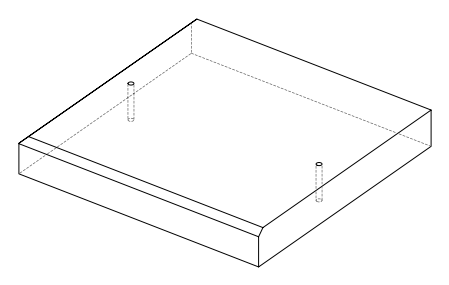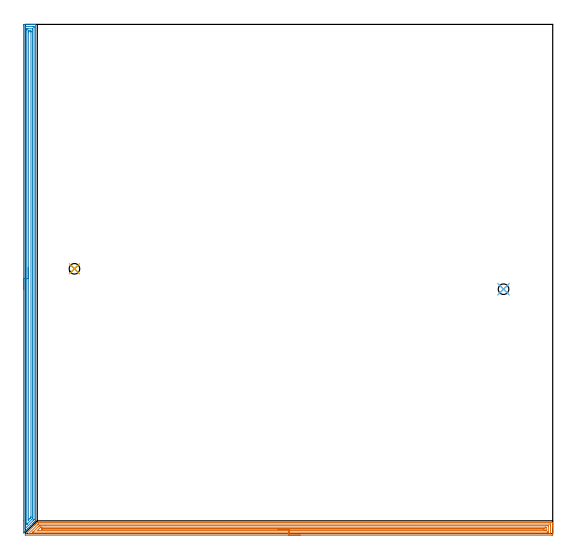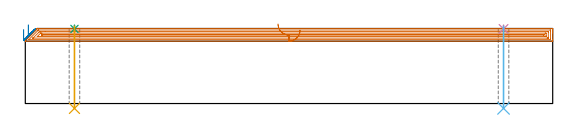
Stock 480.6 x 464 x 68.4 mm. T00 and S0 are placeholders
(PLAN: 6 operations, 2 tool changes, 34.8 min)
(1 AREA_MILL | FG_CHAMFER_SURFACE | UGT0205_001 | 19.19 min | 32329 mm3)
(2 AREA_MILL_1 | FG_CHAMFER_SURFACE_1 | UGT0205_001 | 14.92 min | 27065 mm3)
(3 SPOT_DRILL | STEP1HOLE | NXT0321_9005460120000 | 0.03 min | 2 mm3)
(4 SPOT_DRILL_1 | STEP1HOLE_1 | NXT0321_9005460120000 | 0.03 min | 33 mm3)
(5 DRILL_THROUGH_HOLE_INTO_CENTER | STEP1HOLE | UGT0301_492 | 0.3 min | 4986 mm3)
(6 DRILL_THROUGH_HOLE_INTO_CENTER_1 | STEP1HOLE_1 | UGT0301_492 | 0.3 min | 5049 mm3)
(TOOL UGT0205_001 | Chamfer Mill 20 x 3 x 45 deg. | D20 FL50 Z2)
(TOOL NXT0321_9005460120000 | NC Spot Drill, 142deg, 12mm, Carbide, Uncoated | D12 PA142 FL30 Z2)
(TOOL UGT0301_492 | Carbide Drill 9.7 mm | D9.7 PA118 FL87 Z2)
(OP 1 AREA_MILL)
G17 G21 G94 G90
T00 M6
G54
G17 G0 G90 X250.3 Y-1.5 S1061 M3
G43 Z78.4 H0
Z66.8
G94 G1 X250.262 Z65.928 F250.
X250.148 Z65.064
X249.959 Z64.212
X249.697 Z63.38
X249.363 Z62.574
X248.96 Z61.8
X248.492 Z61.064
X247.96 Z60.372
X247.371 Z59.729
X246.728 Z59.14
X246.036 Z58.609
X245.3 Z58.14
X244.526 Z57.737
X243.72 Z57.403
X242.888 Z57.141
X242.037 Z56.952
X241.172 Z56.838
X240.3 Z56.8
X0.184
X0.118 Y-1.498 Z56.802
X0.001 Y-1.491 Z56.805
X0. Y-1.007 Z57.291
X0.002 Y-0.809 Z57.488
X0.035 Y-0.765 Z57.534
X8.596 Y7.797 Z66.095
X8.931 Y8.133 Z66.43
X8.978 Y8.178 Z66.477
X9.179 Y8.38 Z66.679
X9.226 Y8.427 Z66.724
X9.276 Y8.476 Z66.775
X9.471 Y8.671 Z66.97
X9.521 Y8.722 Z67.019
X9.574 Y8.774 Z67.073
X9.763 Y8.963 Z67.262
X9.816 Y9.017 Z67.314
X9.872 Y9.072 Z67.371
X10.054 Y9.255 Z67.553
X10.11 Y9.312 Z67.609
X10.17 Y9.37 Z67.669
X10.346 Y9.546 Z67.845
X10.405 Y9.607 Z67.903
X10.468 Y9.669 Z67.967
X10.848 Y10.049 Z68.347
X10.862 Y10.062 Z68.356
X10.905 Y10.1 Z68.381
X11.362 Z68.4
X480.416
X480.59 Y10.097 Z68.388
X480.592 Y10.08 Z68.371
X480.6 Y9.694 Z67.994
Y9.45 Z67.75
Y8.722 Z67.017
Y7.474 Z65.771
Y6.069 Z64.364
Y-0.383 Z57.915
X480.596 Y-1.007 Z57.291
X480.591 Y-1.492 Z56.806
X480.463 Y-1.495 Z56.803
X479.969 Y-1.5 Z56.8
X240.3
Y-0.086 Z58.214
X3.916
X3.314 Y-0.085 Z58.215
X3.275 Y-0.084 Z58.216
X3.189 Y-0.079 Z58.221
Y-0.07 Z58.23
X3.191 Y-0.064 Z58.236
X3.221 Y-0.03 Z58.27
X3.254 Y0.004 Z58.304
X11.362 Y8.113 Z66.413
X11.671 Y8.417 Z66.717
X11.87 Y8.611 Z66.911
X11.94 Y8.679 Z66.979
X12.294 Y8.686 Z66.986
X478.218 Y8.685 Z66.985
X478.582 Y8.679 Z66.979
X478.59 Y8.561 Z66.861
X478.597 Y8.31 Z66.61
X478.599 Y7.838 Z66.138
X478.6 Y7.423 Z65.723
Y0.762 Z59.062
X478.598 Y0.349 Z58.649
X478.59 Y-0.067 Z58.233
X478.587 Y-0.08 Z58.22
X478.581 Y-0.082 Z58.218
X478.555 Y-0.084 Z58.216
X478.502 Y-0.085 Z58.215
X478.395 Y-0.086 Z58.214
X240.3
Y1.329 Z59.629
X7.146
X7.092 Y1.331 Z59.631
X7.058 Y1.334 Z59.634
X7.048 Y1.336 Z59.636
X7.055 Y1.347 Z59.647
X7.09 Y1.388 Z59.688
X7.12 Y1.42 Z59.72
X7.346 Y1.647 Z59.947
X12.456 Y6.756 Z65.056
X12.657 Y6.953 Z65.253
X12.906 Y7.195 Z65.495
X12.995 Y7.265 Z65.565
X13.151 Y7.266 Z65.566
X13.725 Y7.27 Z65.57
X18.219 Y7.271 Z65.571
X476.07
X476.392 Y7.269 Z65.569
X476.499 Y7.268 Z65.568
X476.576 Y7.265 Z65.565
X476.59 Y7.159 Z65.459
X476.595 Y6.953 Z65.253
X476.599 Y6.748 Z65.048
Y1.647 Z59.947
X476.597 Y1.443 Z59.743
X476.59 Y1.373 Z59.673
X476.584 Y1.335 Z59.635
X476.552 Y1.334 Z59.634
X476.392 Y1.332 Z59.632
X475.819 Y1.329 Z59.629
X475.497
X240.3
Y2.743 Z61.043
X11.362
X11.147 Y2.744 Z61.044
X10.942 Y2.748 Z61.048
X10.916 Y2.749 Z61.049
X10.918 Y2.757 Z61.057
X10.947 Y2.792 Z61.092
X10.984 Y2.834 Z61.134
X13.807 Y5.657 Z63.957
X13.904 Y5.752 Z64.052
X13.97 Y5.814 Z64.114
X14.008 Y5.848 Z64.148
X14.045 Y5.85 Z64.15
X14.263 Y5.854 Z64.154
X14.94 Y5.857 Z64.157
X15.154
X473.709
X473.924 Y5.856 Z64.156
X474.47 Y5.85 Z64.15
X474.59 Y5.839 Z64.139
X474.594 Y5.626 Z63.926
X474.6 Y5.188 Z63.488
Y3.419 Z61.719
X474.594 Y2.975 Z61.275
X474.59 Y2.761 Z61.061
X474.382 Y2.749 Z61.049
X473.709 Y2.744 Z61.044
X473.494 Y2.743 Z61.043
X240.3
Y4.157 Z62.457
X15.834
X15.083 Y4.158 Z62.458
X14.94 Y4.16 Z62.46
X14.811 Y4.164 Z62.464
X14.904 Y4.3 Z62.6
X14.92 Y4.32 Z62.62
X14.94 Y4.34 Z62.64
X15.039 Y4.429 Z62.729
X15.128 Y4.436 Z62.736
X15.314 Y4.44 Z62.74
X15.69 Y4.443 Z62.743
X15.834
X472.065
X472.354 Y4.44 Z62.74
X472.546 Y4.436 Z62.736
X472.592 Y4.433 Z62.733
X472.594 Y4.424 Z62.724
X472.598 Y4.396 Z62.696
Y4.3 Z62.6
X472.594 Y4.216 Z62.516
X472.59 Y4.177 Z62.477
X472.576 Y4.164 Z62.464
X472.498 Y4.162 Z62.462
X472.21 Y4.158 Z62.458
X472.065 Y4.157 Z62.457
X240.3
X239.428 Z62.495
X238.564 Z62.609
X237.712 Z62.798
X236.88 Z63.06
X236.074 Z63.394
X235.3 Z63.797
X234.564 Z64.265
X233.872 Z64.796
X233.229 Z65.386
X232.64 Z66.029
X232.109 Z66.721
X231.64 Z67.457
X231.237 Z68.231
X230.903 Z69.037
X230.641 Z69.869
X230.452 Z70.72
X230.338 Z71.585
X230.3 Z72.457
G0 Z78.4
M5
M2
(OP 2 AREA_MILL_1)
G17 G21 G94 G90
T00 M6
G54
G17 G0 G90 X-1.5 Y222.35 S1061 M3
G43 Z78.4 H0
Z67.5
G94 G1 Y222.388 Z66.628 F250.
Y222.502 Z65.763
Y222.691 Z64.912
Y222.953 Z64.08
Y223.287 Z63.274
Y223.69 Z62.5
Y224.158 Z61.764
Y224.69 Z61.072
Y225.279 Z60.429
Y225.922 Z59.84
Y226.614 Z59.308
Y227.35 Z58.84
Y228.124 Z58.437
Y228.93 Z58.103
Y229.762 Z57.841
Y230.614 Z57.652
Y231.478 Z57.538
Y232.35 Z57.5
Y463.377
X-1.496 Y463.712 Z57.502
X-1.492 Y463.99 Z57.506
X-1.21 Y464. Z57.788
X6.173 Z65.168
X7.6 Z66.597
X7.951 Z66.946
X8.653 Z67.653
X8.959 Z67.958
X9.357 Y463.992 Z68.348
X9.397 Y463.99 Z68.388
X9.4 Y463.823 Z68.4
Y12.048
X9.399 Y11.605 Z68.386
X9.307 Y11.506 Z68.304
X8.394 Y10.594 Z67.394
X8.062 Y10.26 Z67.058
X7.487 Y9.687 Z66.486
X6.766 Y8.966 Z65.765
X4.987 Y7.187 Z63.987
X3.592 Y5.792 Z62.591
X2.252 Y4.451 Z61.251
X0.911 Y3.111 Z59.91
X0.017 Y2.217 Z59.016
X-0.876 Y1.323 Z58.123
X-0.94 Y1.258 Z58.056
X-1.128 Y1.072 Z57.872
X-1.175 Y1.025 Z57.825
X-1.385 Y0.814 Z57.613
X-1.476 Y0.727 Z57.522
X-1.494 Y0.717 Z57.503
X-1.499 Y0.727 Z57.499
X-1.5 Y11.795 Z57.5
Y232.35
X-0.086 Z58.914
X-0.085 Y461.589 Z58.915
X-0.084 Y461.622 Z58.916
X-0.051 Y461.99 Z58.949
X0.43 Y461.999 Z59.43
X7.062 Y462. Z66.062
X7.544 Y461.999 Z66.544
X7.951 Y461.99 Z66.951
X7.984 Y461.589 Z66.984
X7.985 Y461.555 Z66.985
Y12.942
X7.983 Y12.909 Z66.983
X7.951 Y12.613 Z66.951
X7.674 Y12.327 Z66.674
X7.398 Y12.048 Z66.398
X7.23 Y11.879 Z66.23
X0.248 Y4.898 Z59.248
X0.096 Y4.75 Z59.096
X-0.051 Y4.611 Z58.949
X-0.083 Y4.898 Z58.917
X-0.085 Y4.932 Z58.915
X-0.086 Y232.35 Z58.914
X1.328 Z60.328
X1.329 Y458.908 Z60.329
X1.331 Y459.307 Z60.331
X1.335 Y459.802 Z60.335
X1.34 Y459.99 Z60.34
X1.533 Y459.997 Z60.533
X1.727 Y459.999 Z60.727
X2.419 Y460. Z61.419
X6.37 Y459.999 Z65.37
X6.501 Y459.997 Z65.501
X6.548 Y459.992 Z65.548
X6.566 Y459.988 Z65.566
X6.567 Y459.982 Z65.567
X6.57 Y459.935 Z65.57
X6.571 Y459.802 Z65.571
Y14.329
X6.569 Y13.835 Z65.569
X6.567 Y13.736 Z65.567
X6.565 Y13.689 Z65.565
X6.543 Y13.654 Z65.543
X6.45 Y13.557 Z65.45
X6.173 Y13.273 Z65.173
X1.373 Y8.473 Z60.373
X1.357 Y8.459 Z60.357
X1.346 Y8.451 Z60.346
X1.334 Y8.447 Z60.334
X1.332 Y8.457 Z60.332
X1.33 Y8.473 Z60.33
X1.329 Y8.513 Z60.329
X1.328 Y8.874 Z60.328
Y232.35
X2.743 Z61.743
Y457.121
X2.747 Y457.883 Z61.747
X2.75 Y457.987 Z61.75
X2.85 Y457.992 Z61.85
X3.068 Y457.997 Z62.068
X3.505 Y458. Z62.505
X4.395 Z63.395
X4.837 Y457.997 Z63.837
X5.051 Y457.993 Z64.051
X5.15 Y457.989 Z64.15
X5.152 Y457.915 Z64.152
X5.157 Y457.248 Z64.157
Y457.121
Y15.623
X5.153 Y14.86 Z64.153
X5.15 Y14.729 Z64.15
X4.78 Y14.341 Z63.78
X4.395 Y13.944 Z63.395
X4.341 Y13.889 Z63.341
X2.933 Y12.482 Z61.933
X2.857 Y12.408 Z61.857
X2.793 Y12.348 Z61.793
X2.757 Y12.316 Z61.757
X2.75 Y12.362 Z61.75
X2.744 Y12.814 Z61.744
X2.743 Y12.942 Z61.743
Y232.35
Y233.222 Z61.781
Y234.086 Z61.895
Y234.938 Z62.083
Y235.77 Z62.346
Y236.576 Z62.68
Y237.35 Z63.082
Y238.086 Z63.551
Y238.778 Z64.082
Y239.421 Z64.672
Y240.01 Z65.315
Y240.542 Z66.007
Y241.01 Z66.743
Y241.413 Z67.516
Y241.747 Z68.322
Y242.009 Z69.154
Y242.198 Z70.006
Y242.312 Z70.871
Y242.35 Z71.743
G0 Z78.4
M5
M2
(OP 3 SPOT_DRILL)
G17 G21 G94 G90
T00 M6
G54
G17 G0 G90 X44.8 Y241.3 S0 M3
G43 Z78.4 H0
G94 G81 G98 Z67.983 F250. R71.4
G80
M5
M2
(OP 4 SPOT_DRILL_1)
G17 G21 G94 G90
T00 M6
G54
G17 G0 G90 X435.8 Y222.7 S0 M3
G43 Z78.4 H0
G94 G81 G98 Z67.983 F250. R71.4
G80
M5
M2
(OP 5 DRILL_THROUGH_HOLE_INTO_CENTER)
G17 G21 G94 G90
T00 M6
G54
G17 G0 G90 X44.8 Y241.3 S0 M3
G43 Z78.4 H0
G94 G73 G98 Z-4.414 F250. Q9.102 R70.4
G80
M5
M2
(OP 6 DRILL_THROUGH_HOLE_INTO_CENTER_1)
G17 G21 G94 G90
T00 M6
G54
G17 G0 G90 X435.8 Y222.7 S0 M3
G43 Z78.4 H0
G94 G73 G98 Z-4.414 F250. Q9.102 R70.4
G80
M5
M2
